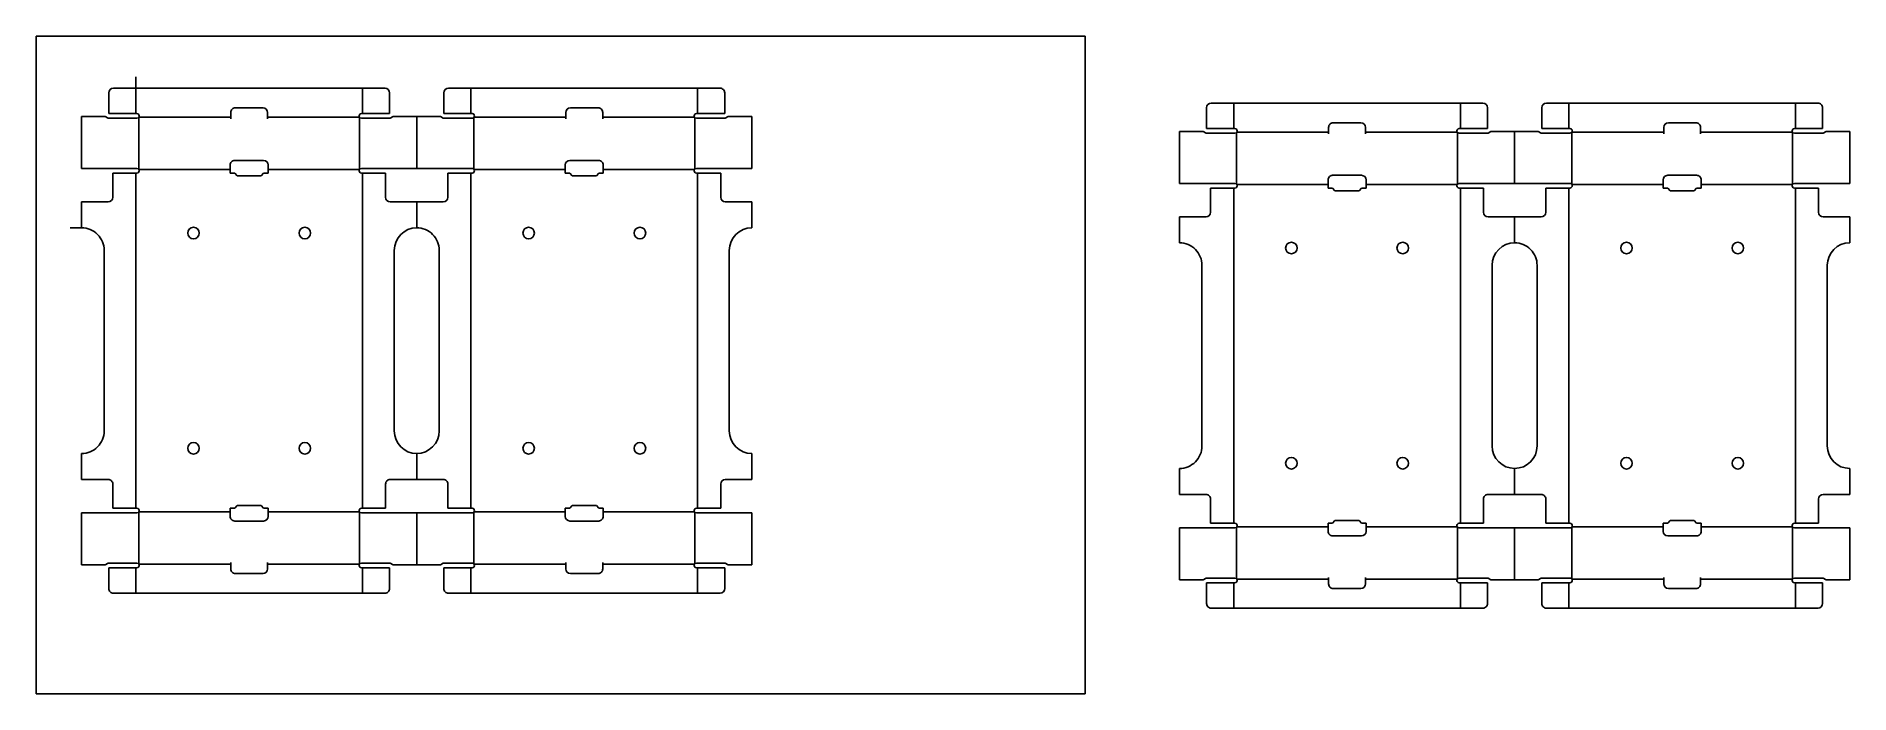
# Model space of a CAD drawing. Extents: x 3607 to 6751, y 3880 to 5019.
import ezdxf

# ---------------------------------------------------------------- set-up
doc = ezdxf.new("R2010")
doc.units = 0
doc.header["$MEASUREMENT"] = 0
for name, color, linetype in [('CORDONATORE4PT', 7, 'Continuous'), ('T', 7, 'Continuous'), ('TAGLIO4PT', 7, 'Continuous')]:
    doc.layers.add(name, color=color, linetype=linetype)

msp = doc.modelspace()

# ---------------------------------------------------------------- linework, layer by layer
at = {"layer": 'CORDONATORE4PT', "color": 1, "linetype": 'Continuous'}
for p, q in [((3779.7, 4884.8), (3779.7, 4928.8)), ((4172.7, 4884.8), (4172.7, 4928.8)), ((4360.7, 4884.8), (4360.7, 4928.8)), ((4753.6, 4884.8), (4753.6, 4928.8)), ((3784.7, 4878.2), (3784.7, 4788.5)), ((3785.1, 4878.8), (3944.2, 4878.8)), ((4167.2, 4878.8), (4008.2, 4878.8)), ((4167.7, 4878.2), (4167.7, 4788.5)), ((4365.7, 4878.2), (4365.7, 4788.5)), ((4366.1, 4878.8), (4525.1, 4878.8)), ((4748.2, 4878.8), (4589.1, 4878.8)), ((4748.6, 4878.2), (4748.6, 4788.5)), ((5683, 4858.9), (5683, 4902.9)), ((6076, 4858.9), (6076, 4902.9)), ((6264, 4858.9), (6264, 4902.9)), ((6657, 4858.9), (6657, 4902.9)), ((5688, 4852.3), (5688, 4762.6)), ((5688.4, 4852.9), (5847.5, 4852.9)), ((6070.5, 4852.9), (5911.5, 4852.9)), ((6071, 4852.3), (6071, 4762.6)), ((6269, 4852.3), (6269, 4762.6)), ((6269.4, 4852.9), (6428.5, 4852.9)), ((6651.5, 4852.9), (6492.5, 4852.9)), ((6652, 4852.3), (6652, 4762.6)), ((3779.7, 4200.8), (3779.7, 4781.8)), ((3785.1, 4787.8), (3943.2, 4787.8)), ((4167.2, 4787.8), (4009.2, 4787.8)), ((4172.7, 4200.8), (4172.7, 4781.8)), ((4360.7, 4200.8), (4360.7, 4781.8)), ((4366.1, 4787.8), (4524.1, 4787.8)), ((4748.2, 4787.8), (4590.1, 4787.8)), ((4753.6, 4200.8), (4753.6, 4781.8)), ((5683, 4174.9), (5683, 4755.9)), ((5688.4, 4761.9), (5846.5, 4761.9)), ((6070.5, 4761.9), (5912.5, 4761.9)), ((6076, 4174.9), (6076, 4755.9)), ((6264, 4174.9), (6264, 4755.9)), ((6269.4, 4761.9), (6427.5, 4761.9)), ((6651.5, 4761.9), (6493.5, 4761.9)), ((6657, 4174.9), (6657, 4755.9)), ((3784.7, 4104.5), (3784.7, 4194.2)), ((3785.1, 4194.8), (3943.2, 4194.8)), ((4167.2, 4194.8), (4009.2, 4194.8)), ((4167.7, 4104.5), (4167.7, 4194.2)), ((4365.7, 4104.5), (4365.7, 4194.2)), ((4366.1, 4194.8), (4524.1, 4194.8)), ((4748.2, 4194.8), (4590.1, 4194.8)), ((4748.6, 4104.5), (4748.6, 4194.2)), ((5688, 4078.6), (5688, 4168.3)), ((5688.4, 4168.9), (5846.5, 4168.9)), ((6070.5, 4168.9), (5912.5, 4168.9)), ((6071, 4078.6), (6071, 4168.3)), ((6269, 4078.6), (6269, 4168.3)), ((6269.4, 4168.9), (6427.5, 4168.9)), ((6651.5, 4168.9), (6493.5, 4168.9)), ((6652, 4078.6), (6652, 4168.3)), ((3779.7, 4097.8), (3779.7, 4053.8)), ((3785.1, 4103.8), (3944.2, 4103.8)), ((4167.2, 4103.8), (4008.2, 4103.8)), ((4172.7, 4097.8), (4172.7, 4053.8)), ((4360.7, 4097.8), (4360.7, 4053.8)), ((4366.1, 4103.8), (4525.1, 4103.8)), ((4748.2, 4103.8), (4589.1, 4103.8)), ((4753.6, 4097.8), (4753.6, 4053.8)), ((5683, 4071.9), (5683, 4027.9)), ((5688.4, 4077.9), (5847.5, 4077.9)), ((6070.5, 4077.9), (5911.5, 4077.9)), ((6076, 4071.9), (6076, 4027.9)), ((6264, 4071.9), (6264, 4027.9)), ((6269.4, 4077.9), (6428.5, 4077.9)), ((6651.5, 4077.9), (6492.5, 4077.9)), ((6657, 4071.9), (6657, 4027.9))]:
    msp.add_line(p, q, dxfattribs=at)
at = {"layer": 'T', "linetype": 'Continuous'}
for p, q in [((3607.1, 5018.8), (5425.6, 5018.8)), ((3607.1, 3879.5), (3607.1, 5018.8)), ((5425.6, 5018.8), (5425.6, 3879.5)), ((5425.6, 3879.5), (3607.1, 3879.5))]:
    msp.add_line(p, q, dxfattribs=at)
at = {"layer": 'TAGLIO4PT', "color": 5, "linetype": 'Continuous'}
for p, q in [((3779.7, 4928.8), (3779.7, 4948.8)), ((3732.7, 4884.8), (3732.7, 4920.8)), ((3740.7, 4928.8), (3779.7, 4928.8)), ((3779.7, 4928.8), (4172.7, 4928.8)), ((4172.7, 4928.8), (4211.7, 4928.8)), ((4219.7, 4920.8), (4219.7, 4884.8)), ((4219.7, 4920.8), (4219.7, 4920.8)), ((4313.7, 4884.8), (4313.7, 4920.8)), ((4321.7, 4928.8), (4360.7, 4928.8)), ((4360.7, 4928.8), (4753.6, 4928.8)), ((4753.6, 4928.8), (4792.6, 4928.8)), ((4800.6, 4920.8), (4800.6, 4884.8)), ((4800.6, 4920.8), (4800.6, 4920.8)), ((3685.7, 4789.8), (3685.7, 4879.8)), ((3685.7, 4879.8), (3726.7, 4879.8)), ((3731.7, 4876.8), (3726.7, 4879.8)), ((3731.7, 4876.8), (3781.7, 4876.8)), ((3781.7, 4884.8), (3732.7, 4884.8)), ((3944.2, 4875.8), (3944.2, 4886.8)), ((4000.2, 4894.8), (3952.2, 4894.8)), ((4008.2, 4875.8), (4008.2, 4886.8)), ((4219.7, 4884.8), (4170.7, 4884.8)), ((4170.7, 4876.8), (4220.7, 4876.8)), ((4225.7, 4879.8), (4220.7, 4876.8)), ((4266.7, 4879.8), (4225.7, 4879.8)), ((4266.7, 4789.8), (4266.7, 4879.8)), ((4266.7, 4879.8), (4307.7, 4879.8)), ((4312.7, 4876.8), (4307.7, 4879.8)), ((4312.7, 4876.8), (4362.7, 4876.8)), ((4362.7, 4884.8), (4313.7, 4884.8)), ((4525.1, 4875.8), (4525.1, 4886.8)), ((4581.1, 4894.8), (4533.1, 4894.8)), ((4589.1, 4875.8), (4589.1, 4886.8)), ((4800.6, 4884.8), (4751.6, 4884.8)), ((4751.6, 4876.8), (4801.6, 4876.8)), ((4806.6, 4879.8), (4801.6, 4876.8)), ((4847.6, 4879.8), (4806.6, 4879.8)), ((4847.6, 4789.8), (4847.6, 4879.8)), ((5636, 4858.9), (5636, 4894.9)), ((5644, 4902.9), (5683, 4902.9)), ((5683, 4902.9), (6076, 4902.9)), ((6076, 4902.9), (6115, 4902.9)), ((6123, 4894.9), (6123, 4858.9)), ((6123, 4894.9), (6123, 4894.9)), ((6217, 4858.9), (6217, 4894.9)), ((6225, 4902.9), (6264, 4902.9)), ((6264, 4902.9), (6657, 4902.9)), ((6657, 4902.9), (6696, 4902.9)), ((6704, 4894.9), (6704, 4858.9)), ((6704, 4894.9), (6704, 4894.9)), ((5589, 4763.9), (5589, 4853.9)), ((5589, 4853.9), (5630, 4853.9)), ((5635, 4850.9), (5630, 4853.9)), ((5635, 4850.9), (5685, 4850.9)), ((5685, 4858.9), (5636, 4858.9)), ((5847.5, 4849.9), (5847.5, 4860.9)), ((5903.5, 4868.9), (5855.5, 4868.9)), ((5911.5, 4849.9), (5911.5, 4860.9)), ((6123, 4858.9), (6074, 4858.9)), ((6074, 4850.9), (6124, 4850.9)), ((6129, 4853.9), (6124, 4850.9)), ((6170, 4853.9), (6129, 4853.9)), ((6170, 4763.9), (6170, 4853.9)), ((6170, 4853.9), (6211, 4853.9)), ((6216, 4850.9), (6211, 4853.9)), ((6216, 4850.9), (6266, 4850.9)), ((6266, 4858.9), (6217, 4858.9)), ((6428.5, 4849.9), (6428.5, 4860.9)), ((6484.5, 4868.9), (6436.5, 4868.9)), ((6492.5, 4849.9), (6492.5, 4860.9)), ((6704, 4858.9), (6655, 4858.9)), ((6655, 4850.9), (6705, 4850.9)), ((6710, 4853.9), (6705, 4850.9)), ((6751, 4853.9), (6710, 4853.9)), ((6751, 4763.9), (6751, 4853.9)), ((3685.7, 4789.8), (3781.7, 4789.8)), ((3739.7, 4781.8), (3739.7, 4739.8)), ((3781.7, 4781.8), (3739.7, 4781.8)), ((3943.2, 4781.8), (3943.2, 4795.8)), ((3951.2, 4781.8), (3943.2, 4781.8)), ((4001.2, 4803.8), (3951.2, 4803.8)), ((3951.2, 4781.8), (3955.2, 4776.8)), ((4001.2, 4781.8), (3997.2, 4776.8)), ((4001.2, 4781.8), (4009.2, 4781.8)), ((4009.2, 4781.8), (4009.2, 4795.8)), ((4266.7, 4789.8), (4170.7, 4789.8)), ((4170.7, 4781.8), (4212.7, 4781.8)), ((4212.7, 4781.8), (4212.7, 4739.8)), ((4266.7, 4789.8), (4362.7, 4789.8)), ((4320.7, 4781.8), (4320.7, 4739.8)), ((4362.7, 4781.8), (4320.7, 4781.8)), ((4524.1, 4781.8), (4524.1, 4795.8)), ((4532.1, 4781.8), (4524.1, 4781.8)), ((4582.1, 4803.8), (4532.1, 4803.8)), ((4532.1, 4781.8), (4536.1, 4776.8)), ((4582.1, 4781.8), (4578.1, 4776.8)), ((4582.1, 4781.8), (4590.1, 4781.8)), ((4590.1, 4781.8), (4590.1, 4795.8)), ((4847.6, 4789.8), (4751.6, 4789.8)), ((4751.6, 4781.8), (4793.6, 4781.8)), ((4793.6, 4781.8), (4793.6, 4739.8)), ((3997.2, 4776.8), (3955.2, 4776.8)), ((4578.1, 4776.8), (4536.1, 4776.8)), ((5589, 4763.9), (5685, 4763.9)), ((5643, 4755.9), (5643, 4713.9)), ((5685, 4755.9), (5643, 4755.9)), ((5846.5, 4755.9), (5846.5, 4769.9)), ((5854.5, 4755.9), (5846.5, 4755.9)), ((5904.5, 4777.9), (5854.5, 4777.9)), ((5854.5, 4755.9), (5858.5, 4750.9)), ((5900.5, 4750.9), (5858.5, 4750.9)), ((5904.5, 4755.9), (5900.5, 4750.9)), ((5904.5, 4755.9), (5912.5, 4755.9)), ((5912.5, 4755.9), (5912.5, 4769.9)), ((6170, 4763.9), (6074, 4763.9)), ((6074, 4755.9), (6116, 4755.9)), ((6116, 4755.9), (6116, 4713.9)), ((6170, 4763.9), (6266, 4763.9)), ((6224, 4755.9), (6224, 4713.9)), ((6266, 4755.9), (6224, 4755.9)), ((6427.5, 4755.9), (6427.5, 4769.9)), ((6435.5, 4755.9), (6427.5, 4755.9)), ((6485.5, 4777.9), (6435.5, 4777.9)), ((6435.5, 4755.9), (6439.5, 4750.9)), ((6481.5, 4750.9), (6439.5, 4750.9)), ((6485.5, 4755.9), (6481.5, 4750.9)), ((6485.5, 4755.9), (6493.5, 4755.9)), ((6493.5, 4755.9), (6493.5, 4769.9)), ((6751, 4763.9), (6655, 4763.9)), ((6655, 4755.9), (6697, 4755.9)), ((6697, 4755.9), (6697, 4713.9)), ((3685.7, 4686.8), (3685.7, 4731.8)), ((3731.7, 4731.8), (3685.7, 4731.8)), ((4220.7, 4731.8), (4266.7, 4731.8)), ((4266.7, 4686.8), (4266.7, 4731.8)), ((4312.7, 4731.8), (4266.7, 4731.8)), ((4801.6, 4731.8), (4847.6, 4731.8)), ((4847.6, 4686.8), (4847.6, 4731.8)), ((3685.7, 4686.8), (3665.7, 4686.8)), ((5589, 4660.9), (5589, 4705.9)), ((5635, 4705.9), (5589, 4705.9)), ((6124, 4705.9), (6170, 4705.9)), ((6170, 4660.9), (6170, 4705.9)), ((6216, 4705.9), (6170, 4705.9)), ((6705, 4705.9), (6751, 4705.9)), ((6751, 4660.9), (6751, 4705.9)), ((3724.7, 4647.8), (3724.7, 4334.8)), ((4227.7, 4334.8), (4227.7, 4647.8)), ((4305.7, 4647.8), (4305.7, 4334.8)), ((4808.6, 4334.8), (4808.6, 4647.8)), ((5628, 4621.9), (5628, 4308.9)), ((6131, 4308.9), (6131, 4621.9)), ((6209, 4621.9), (6209, 4308.9)), ((6712, 4308.9), (6712, 4621.9)), ((3685.7, 4250.8), (3685.7, 4295.8)), ((4266.7, 4250.8), (4266.7, 4295.8)), ((4847.6, 4250.8), (4847.6, 4295.8)), ((3731.7, 4250.8), (3685.7, 4250.8)), ((4220.7, 4250.8), (4266.7, 4250.8)), ((4312.7, 4250.8), (4266.7, 4250.8)), ((4801.6, 4250.8), (4847.6, 4250.8)), ((5589, 4224.9), (5589, 4269.9)), ((6170, 4224.9), (6170, 4269.9)), ((6751, 4224.9), (6751, 4269.9)), ((3739.7, 4200.8), (3739.7, 4242.8)), ((4212.7, 4200.8), (4212.7, 4242.8)), ((4320.7, 4200.8), (4320.7, 4242.8)), ((4793.6, 4200.8), (4793.6, 4242.8)), ((5635, 4224.9), (5589, 4224.9)), ((5643, 4174.9), (5643, 4216.9)), ((6116, 4174.9), (6116, 4216.9)), ((6124, 4224.9), (6170, 4224.9)), ((6216, 4224.9), (6170, 4224.9)), ((6224, 4174.9), (6224, 4216.9)), ((6697, 4174.9), (6697, 4216.9)), ((6705, 4224.9), (6751, 4224.9)), ((3685.7, 4192.8), (3685.7, 4102.8)), ((3685.7, 4192.8), (3781.7, 4192.8)), ((3781.7, 4200.8), (3739.7, 4200.8)), ((3951.2, 4200.8), (3943.2, 4200.8)), ((3943.2, 4200.8), (3943.2, 4186.8)), ((3951.2, 4200.8), (3955.2, 4205.8)), ((3997.2, 4205.8), (3955.2, 4205.8)), ((4001.2, 4200.8), (3997.2, 4205.8)), ((4001.2, 4200.8), (4009.2, 4200.8)), ((4009.2, 4200.8), (4009.2, 4186.8)), ((4170.7, 4200.8), (4212.7, 4200.8)), ((4266.7, 4192.8), (4170.7, 4192.8)), ((4266.7, 4102.8), (4266.7, 4192.8)), ((4266.7, 4192.8), (4362.7, 4192.8)), ((4362.7, 4200.8), (4320.7, 4200.8)), ((4532.1, 4200.8), (4524.1, 4200.8)), ((4524.1, 4200.8), (4524.1, 4186.8)), ((4532.1, 4200.8), (4536.1, 4205.8)), ((4578.1, 4205.8), (4536.1, 4205.8)), ((4582.1, 4200.8), (4578.1, 4205.8)), ((4582.1, 4200.8), (4590.1, 4200.8)), ((4590.1, 4200.8), (4590.1, 4186.8)), ((4751.6, 4200.8), (4793.6, 4200.8)), ((4847.6, 4192.8), (4751.6, 4192.8)), ((4847.6, 4102.8), (4847.6, 4192.8)), ((4001.2, 4178.8), (3951.2, 4178.8)), ((4582.1, 4178.8), (4532.1, 4178.8)), ((5589, 4166.9), (5589, 4076.9)), ((5589, 4166.9), (5685, 4166.9)), ((5685, 4174.9), (5643, 4174.9)), ((5854.5, 4174.9), (5846.5, 4174.9)), ((5846.5, 4174.9), (5846.5, 4160.9)), ((5854.5, 4174.9), (5858.5, 4179.9)), ((5904.5, 4152.9), (5854.5, 4152.9)), ((5900.5, 4179.9), (5858.5, 4179.9)), ((5904.5, 4174.9), (5900.5, 4179.9)), ((5904.5, 4174.9), (5912.5, 4174.9)), ((5912.5, 4174.9), (5912.5, 4160.9)), ((6074, 4174.9), (6116, 4174.9)), ((6170, 4166.9), (6074, 4166.9)), ((6170, 4076.9), (6170, 4166.9)), ((6170, 4166.9), (6266, 4166.9)), ((6266, 4174.9), (6224, 4174.9)), ((6435.5, 4174.9), (6427.5, 4174.9)), ((6427.5, 4174.9), (6427.5, 4160.9)), ((6435.5, 4174.9), (6439.5, 4179.9)), ((6485.5, 4152.9), (6435.5, 4152.9)), ((6481.5, 4179.9), (6439.5, 4179.9)), ((6485.5, 4174.9), (6481.5, 4179.9)), ((6485.5, 4174.9), (6493.5, 4174.9)), ((6493.5, 4174.9), (6493.5, 4160.9)), ((6655, 4174.9), (6697, 4174.9)), ((6751, 4166.9), (6655, 4166.9)), ((6751, 4076.9), (6751, 4166.9)), ((3685.7, 4102.8), (3726.7, 4102.8)), ((3731.7, 4105.8), (3726.7, 4102.8)), ((3731.7, 4105.8), (3781.7, 4105.8)), ((3732.7, 4097.8), (3732.7, 4061.8)), ((3781.7, 4097.8), (3732.7, 4097.8)), ((3944.2, 4106.8), (3944.2, 4095.8)), ((4000.2, 4087.8), (3952.2, 4087.8)), ((4008.2, 4106.8), (4008.2, 4095.8)), ((4170.7, 4105.8), (4220.7, 4105.8)), ((4219.7, 4097.8), (4170.7, 4097.8)), ((4219.7, 4061.8), (4219.7, 4097.8)), ((4220.7, 4105.8), (4225.7, 4102.8)), ((4266.7, 4102.8), (4225.7, 4102.8)), ((4266.7, 4102.8), (4307.7, 4102.8)), ((4312.7, 4105.8), (4307.7, 4102.8)), ((4312.7, 4105.8), (4362.7, 4105.8)), ((4313.7, 4097.8), (4313.7, 4061.8)), ((4362.7, 4097.8), (4313.7, 4097.8)), ((4525.1, 4106.8), (4525.1, 4095.8)), ((4581.1, 4087.8), (4533.1, 4087.8)), ((4589.1, 4106.8), (4589.1, 4095.8)), ((4751.6, 4105.8), (4801.6, 4105.8)), ((4800.6, 4097.8), (4751.6, 4097.8)), ((4800.6, 4061.8), (4800.6, 4097.8)), ((4801.6, 4105.8), (4806.6, 4102.8)), ((4847.6, 4102.8), (4806.6, 4102.8)), ((5589, 4076.9), (5630, 4076.9)), ((5635, 4079.9), (5630, 4076.9)), ((5635, 4079.9), (5685, 4079.9)), ((5636, 4071.9), (5636, 4035.9)), ((5685, 4071.9), (5636, 4071.9)), ((5847.5, 4080.9), (5847.5, 4069.9)), ((5903.5, 4061.9), (5855.5, 4061.9)), ((5911.5, 4080.9), (5911.5, 4069.9)), ((6074, 4079.9), (6124, 4079.9)), ((6123, 4071.9), (6074, 4071.9)), ((6123, 4035.9), (6123, 4071.9)), ((6124, 4079.9), (6129, 4076.9)), ((6170, 4076.9), (6129, 4076.9)), ((6170, 4076.9), (6211, 4076.9)), ((6216, 4079.9), (6211, 4076.9)), ((6216, 4079.9), (6266, 4079.9)), ((6217, 4071.9), (6217, 4035.9)), ((6266, 4071.9), (6217, 4071.9)), ((6428.5, 4080.9), (6428.5, 4069.9)), ((6484.5, 4061.9), (6436.5, 4061.9)), ((6492.5, 4080.9), (6492.5, 4069.9)), ((6655, 4079.9), (6705, 4079.9)), ((6704, 4071.9), (6655, 4071.9)), ((6704, 4035.9), (6704, 4071.9)), ((6705, 4079.9), (6710, 4076.9)), ((6751, 4076.9), (6710, 4076.9)), ((3740.7, 4053.8), (3779.7, 4053.8)), ((3779.7, 4053.8), (4172.7, 4053.8)), ((4172.7, 4053.8), (4211.7, 4053.8)), ((4321.7, 4053.8), (4360.7, 4053.8)), ((4360.7, 4053.8), (4753.6, 4053.8)), ((4753.6, 4053.8), (4792.6, 4053.8)), ((5644, 4027.9), (5683, 4027.9)), ((5683, 4027.9), (6076, 4027.9)), ((6076, 4027.9), (6115, 4027.9)), ((6225, 4027.9), (6264, 4027.9)), ((6264, 4027.9), (6657, 4027.9)), ((6657, 4027.9), (6696, 4027.9))]:
    msp.add_line(p, q, dxfattribs=at)
for centre in [(3879.7, 4677.8), (4072.7, 4677.8), (4460.7, 4677.8), (4653.6, 4677.8), (5783, 4651.9), (5976, 4651.9), (6364, 4651.9), (6557, 4651.9), (3879.7, 4304.8), (4072.7, 4304.8), (4460.7, 4304.8), (4653.6, 4304.8), (5783, 4278.9), (5976, 4278.9), (6364, 4278.9), (6557, 4278.9)]:
    msp.add_circle(centre, 10, dxfattribs=at)
for centre, radius, start, end in [((3740.7, 4920.8), 8, 90.0012, 179.9988), ((4211.7, 4920.8), 8, 0.0012, 89.9988), ((4321.7, 4920.8), 8, 90.0004, 179.9996), ((4792.6, 4920.8), 8, 359.9993, 90.0007), ((3781.7, 4880.8), 4, 269.9986, 90.0014), ((3952.2, 4886.8), 8, 89.9994, 180.0006), ((4000.2, 4886.8), 8, 0.0022, 89.9978), ((4170.7, 4880.8), 4, 89.9983, 270.0017), ((4362.7, 4880.8), 4, 270.0017, 89.9983), ((4533.1, 4886.8), 8, 90.0022, 179.9978), ((4581.1, 4886.8), 8, 359.9994, 90.0006), ((4751.6, 4880.8), 4, 89.9986, 270.0014), ((5644, 4894.9), 8, 90.0012, 179.9988), ((6115, 4894.9), 8, 0.0012, 89.9988), ((6225, 4894.9), 8, 90.0004, 179.9996), ((6696, 4894.9), 8, 359.9993, 90.0007), ((5685, 4854.9), 4, 269.9986, 90.0014), ((5855.5, 4860.9), 8, 89.9994, 180.0006), ((5903.5, 4860.9), 8, 0.0022, 89.9978), ((6074, 4854.9), 4, 89.9983, 270.0017), ((6266, 4854.9), 4, 270.0017, 89.9983), ((6436.5, 4860.9), 8, 90.0022, 179.9978), ((6484.5, 4860.9), 8, 359.9994, 90.0006), ((6655, 4854.9), 4, 89.9986, 270.0014), ((3781.7, 4785.8), 4, 269.9986, 90.0014), ((3951.2, 4795.8), 8, 89.9941, 179.9988), ((4001.2, 4795.8), 8, 0.0004, 89.9996), ((4170.7, 4785.8), 4, 89.9983, 270.0017), ((4362.7, 4785.8), 4, 270.0017, 89.9983), ((4532.1, 4795.8), 8, 90.0004, 179.9996), ((4582.1, 4795.8), 8, 359.9976, 90.0024), ((4751.6, 4785.8), 4, 89.9986, 270.0014), ((5685, 4759.9), 4, 269.9986, 90.0014), ((5854.5, 4769.9), 8, 89.9941, 179.9988), ((5904.5, 4769.9), 8, 0.0004, 89.9996), ((6074, 4759.9), 4, 89.9983, 270.0017), ((6266, 4759.9), 4, 270.0017, 89.9983), ((6435.5, 4769.9), 8, 90.0004, 179.9996), ((6485.5, 4769.9), 8, 359.9976, 90.0024), ((6655, 4759.9), 4, 89.9986, 270.0014), ((3731.7, 4739.8), 8, 270.0006, 359.9994), ((4220.7, 4739.8), 8, 180.0005, 269.9995), ((4312.7, 4739.8), 8, 270.0014, 359.9986), ((4801.6, 4739.8), 8, 180.0024, 269.9976), ((3685.7, 4647.8), 39, 359.9996, 90.0004), ((4266.7, 4647.8), 39, 90.0012, 180.0003), ((4266.7, 4647.8), 39, 359.9999, 90.0001), ((4847.6, 4647.8), 39, 90.0001, 179.9999), ((5635, 4713.9), 8, 270.0006, 359.9994), ((6124, 4713.9), 8, 180.0005, 269.9995), ((6216, 4713.9), 8, 270.0014, 359.9986), ((6705, 4713.9), 8, 180.0024, 269.9976), ((5589, 4621.9), 39, 359.9996, 90.0004), ((6170, 4621.9), 39, 90.0012, 180.0003), ((6170, 4621.9), 39, 359.9999, 90.0001), ((6751, 4621.9), 39, 90.0001, 179.9999), ((3685.7, 4334.8), 39, 269.9999, 0.0001), ((4266.7, 4334.8), 39, 180.0001, 269.9999), ((4266.7, 4334.8), 39, 270.0003, 359.9997), ((4847.6, 4334.8), 39, 180.002, 269.9995), ((5589, 4308.9), 39, 269.9999, 0.0001), ((6170, 4308.9), 39, 180.0001, 269.9999), ((6170, 4308.9), 39, 270.0003, 359.9997), ((6751, 4308.9), 39, 180.002, 269.9995), ((3731.7, 4242.8), 8, 359.9988, 90.0012), ((4220.7, 4242.8), 8, 89.9987, 180.0013), ((4312.7, 4242.8), 8, 359.9996, 90.0004), ((4801.6, 4242.8), 8, 90.0006, 179.9994), ((5635, 4216.9), 8, 359.9988, 90.0012), ((6124, 4216.9), 8, 89.9987, 180.0013), ((6216, 4216.9), 8, 359.9996, 90.0004), ((6705, 4216.9), 8, 90.0006, 179.9994), ((3781.7, 4196.8), 4, 269.9986, 90.0014), ((3951.2, 4186.8), 8, 179.9976, 270.0024), ((4001.2, 4186.8), 8, 270.0004, 359.9996), ((4170.7, 4196.8), 4, 89.9983, 270.0017), ((4362.7, 4196.8), 4, 270.0017, 89.9983), ((4532.1, 4186.8), 8, 180.0023, 269.9977), ((4582.1, 4186.8), 8, 269.9995, 0.0005), ((4751.6, 4196.8), 4, 89.9986, 270.0014), ((5685, 4170.9), 4, 269.9986, 90.0014), ((5854.5, 4160.9), 8, 179.9976, 270.0024), ((5904.5, 4160.9), 8, 270.0004, 359.9996), ((6074, 4170.9), 4, 89.9983, 270.0017), ((6266, 4170.9), 4, 270.0017, 89.9983), ((6435.5, 4160.9), 8, 180.0023, 269.9977), ((6485.5, 4160.9), 8, 269.9995, 0.0005), ((6655, 4170.9), 4, 89.9986, 270.0014), ((3781.7, 4101.8), 4, 269.9986, 90.0014), ((3952.2, 4095.8), 8, 179.9941, 269.9988), ((4000.2, 4095.8), 8, 270.0004, 359.9996), ((4170.7, 4101.8), 4, 89.9983, 270.0017), ((4362.7, 4101.8), 4, 270.0017, 89.9983), ((4533.1, 4095.8), 8, 179.9969, 269.996), ((4581.1, 4095.8), 8, 269.9976, 0.0024), ((4751.6, 4101.8), 4, 89.9986, 270.0014), ((3740.7, 4061.8), 8, 179.9994, 270.0006), ((4211.7, 4061.8), 8, 269.9995, 0.0005), ((4321.7, 4061.8), 8, 179.9986, 270.0014), ((4792.6, 4061.8), 8, 269.9967, 359.9962), ((5685, 4075.9), 4, 269.9986, 90.0014), ((5855.5, 4069.9), 8, 179.9941, 269.9988), ((5903.5, 4069.9), 8, 270.0004, 359.9996), ((6074, 4075.9), 4, 89.9983, 270.0017), ((6266, 4075.9), 4, 270.0017, 89.9983), ((6436.5, 4069.9), 8, 179.9969, 269.996), ((6484.5, 4069.9), 8, 269.9976, 0.0024), ((6655, 4075.9), 4, 89.9986, 270.0014), ((5644, 4035.9), 8, 179.9994, 270.0006), ((6115, 4035.9), 8, 269.9995, 0.0005), ((6225, 4035.9), 8, 179.9986, 270.0014), ((6696, 4035.9), 8, 269.9967, 359.9962)]:
    msp.add_arc(centre, radius, start, end, dxfattribs=at)

doc.saveas('drawing.dxf')
